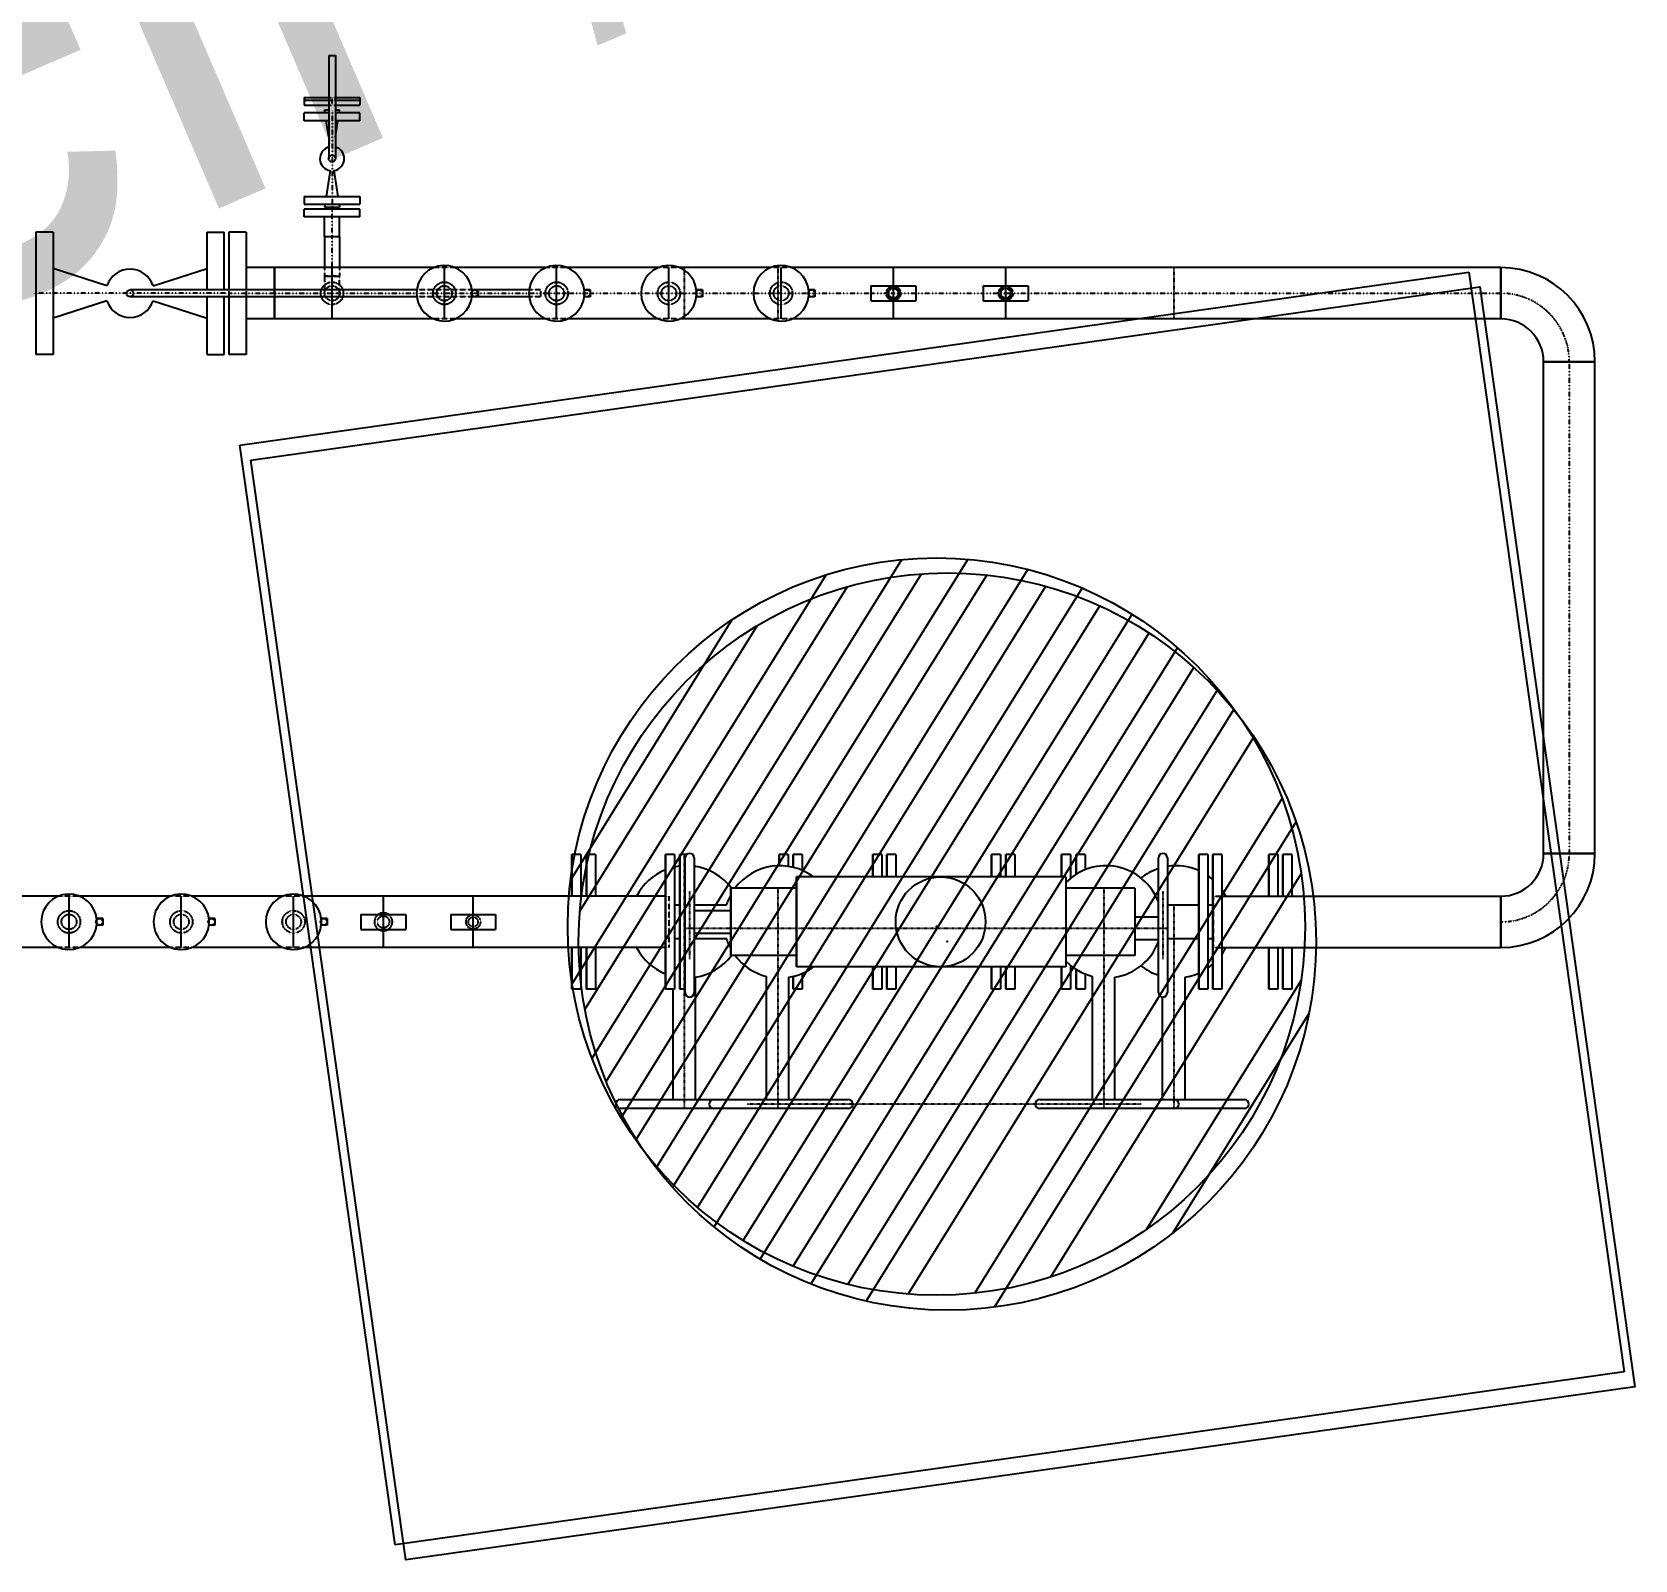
# Model space of a CAD drawing. Header units: millimetres. Extents: x -10011772 to -8149599, y 2847708 to 3434448.
# Drawn here: x -9622570 to -9615431, y 3101827 to 3108633 of the extents above; entities that cross this region are included whole.
import ezdxf
from ezdxf.enums import TextEntityAlignment as Align

# ---------------------------------------------------------------- set-up
doc = ezdxf.new("R2010")
doc.units = ezdxf.units.MM
for name, pattern in [('DASHDOT2', [0.5, 0.25, -0.125, 0, -0.125]), ('DIVIDE2', [0.625, 0.25, -0.125, 0, -0.125, 0, -0.125]), ('HIDDEN2', [0.1875, 0.125, -0.0625])]:
    doc.linetypes.add(name, pattern=pattern)
doc.layers.add('总平面底图', color=9, linetype='Continuous')
doc.styles.add('Swiss721', font='swisscl.ttf')

# ---------------------------------------------------------------- blocks, each defined once
blk = doc.blocks.new('总平面底图 爆炸危险区 LOCATION I')
at = {"layer": '总平面底图', "ltscale": 200}
h = blk.add_hatch(dxfattribs=at)
h.set_pattern_fill('ANSI31', color=256, scale=999.9999999999995, angle=13.16045267155684, style=0)
h.set_pattern_definition([(58.16045267155685, (310564142.9268093, -2624913598.221596), (-106.1910961611566, 65.94278653569319), [])])
h.paths.add_polyline_path([(164659.4499149323, 88566.96801367402, 1), (166301.4233236313, 88566.96801367402, 1)])
at = {"layer": '总平面底图', "linetype": 'Continuous'}
for p, q in [((164102.9091642639, 90540.82088780298), (164110.4091642639, 90540.82088780298)), ((164102.9091642639, 90540.82088780298), (164102.9091642639, 90310.82088780298)), ((164110.4091642639, 90540.82088780298), (164117.9091642639, 90540.82088780298)), ((164117.9091642639, 90540.82088780298), (164117.9091642639, 90310.82088780298)), ((164048.4966642642, 90447.02338780288), (164102.9091642639, 90447.02338780288)), ((164048.4966642642, 90447.02338780288), (164048.4966642642, 90429.57088780263)), ((164048.4966642642, 90440.68338780291), (164102.9091642639, 90440.68338780291)), ((164048.4966642642, 90429.57088780263), (164102.9091642639, 90429.57088780263)), ((164102.9091642639, 90412.42088780296), (164048.4966642642, 90412.42088780296)), ((164048.4966642642, 90394.96838780271), (164048.4966642642, 90412.42088780296)), ((164102.9091642639, 90418.77088780305), (164093.7086642645, 90418.77088780305)), ((164094.691046617, 90412.42088780296), (164093.7086642645, 90418.77088780305)), ((164117.9091642639, 90447.02338780288), (164172.3216642644, 90447.02338780288)), ((164117.9091642639, 90440.68338780291), (164172.3216642644, 90440.68338780291)), ((164117.9091642639, 90429.57088780263), (164172.3216642644, 90429.57088780263)), ((164127.1096642641, 90418.77088780305), (164117.9091642639, 90418.77088780305)), ((164172.3216642644, 90412.42088780296), (164117.9091642639, 90412.42088780296)), ((164126.1272819117, 90412.42088780296), (164127.1096642641, 90418.77088780305)), ((164172.3216642644, 90447.02338780288), (164172.3216642644, 90429.57088780263)), ((164172.3216642644, 90394.96838780271), (164172.3216642644, 90412.42088780296)), ((164102.9091642639, 90394.96838780271), (164048.4966642642, 90394.96838780271)), ((164102.9091642639, 90359.2999752555), (164097.3910510289, 90394.96838780271)), ((164172.3216642644, 90394.96838780271), (164117.9091642639, 90394.96838780271)), ((164117.9091642639, 90359.2999752555), (164123.4272774998, 90394.96838780271)), ((164106.2831234513, 90284.15066201717), (164097.3910510289, 90226.67338780279)), ((164114.5352050774, 90284.15066201717), (164123.4272774998, 90226.67338780279)), ((164048.4966642642, 90226.67338780279), (164110.4091642639, 90226.67338780279)), ((164048.4966642642, 90226.67338780279), (164048.4966642642, 90209.220887803)), ((164048.4966642642, 90209.220887803), (164110.4091642639, 90209.220887803)), ((164110.4091642639, 90198.42088780308), (164048.4966642642, 90198.42088780308)), ((164048.4966642642, 90180.95838780305), (164048.4966642642, 90198.42088780308)), ((164094.691046617, 90209.220887803), (164093.7086642645, 90202.87088780291)), ((164093.7086642645, 90202.87088780291), (164127.1096642641, 90202.87088780291)), ((164110.4091642639, 90226.67338780279), (164172.3216642644, 90226.67338780279)), ((164110.4091642639, 90209.220887803), (164172.3216642644, 90209.220887803)), ((164172.3216642644, 90198.42088780308), (164110.4091642639, 90198.42088780308)), ((164126.1272819117, 90209.220887803), (164127.1096642641, 90202.87088780291)), ((164172.3216642644, 90226.67338780279), (164172.3216642644, 90209.220887803)), ((164172.3216642644, 90180.95838780305), (164172.3216642644, 90198.42088780308)), ((164110.4091642639, 90180.95838780305), (164048.4966642642, 90180.95838780305)), ((164093.7086642645, 90136.44488780305), (164093.7086642645, 90180.95838780305)), ((164172.3216642644, 90180.95838780305), (164110.4091642639, 90180.95838780305)), ((164127.1096642641, 90136.44488780305), (164127.1096642641, 90180.95838780305)), ((163450.8591642641, 90147.34588780266), (163450.8591642641, 90010.82088780287)), ((163488.9491642639, 90147.34588780266), (163450.8591642641, 90147.34588780266)), ((163488.9491642639, 90147.34588780266), (163488.9491642639, 90010.82088780287)), ((163831.8691642638, 90018.32088780298), (163831.8691642638, 90147.34588780266)), ((163831.8691642638, 90147.34588780266), (163869.9591642646, 90147.34588780266)), ((163869.9591642646, 90018.32088780298), (163869.9591642646, 90147.34588780266)), ((163880.7591642644, 90147.34588780266), (163880.7591642644, 90018.32088780298)), ((163918.8591642641, 90147.34588780266), (163880.7591642644, 90147.34588780266)), ((163918.8591642641, 90147.34588780266), (163918.8591642641, 90018.32088780298)), ((164110.4091642639, 90136.44488780305), (164093.7086642645, 90136.44488780305)), ((164127.1096642641, 90136.44488780305), (164093.7086642645, 90136.44488780305)), ((164093.7086642645, 90136.44488780305), (164093.7086642645, 90067.97088780289)), ((164127.1096642641, 90136.44488780305), (164110.4091642639, 90136.44488780305)), ((164127.1096642641, 90136.44488780305), (164127.1096642641, 90067.97088780289)), ((163609.0234226687, 90027.33773331565), (163488.9491642639, 90065.93303065991)), ((163711.79490586, 90027.33773331565), (163831.8691642638, 90065.93303065991)), ((163982.3591642641, 90067.97088780289), (163918.8591642641, 90067.97088780289)), ((163982.3591642641, 90018.32088780298), (163982.3591642641, 90067.97088780289)), ((164110.4091642639, 90067.97088780289), (163982.3591642641, 90067.97088780289)), ((163982.3591642641, 90067.97088780289), (163982.3591642641, 90018.32088780298)), ((164110.4091642639, 89953.67088780273), (164110.4091642639, 90067.97088780289)), ((164336.5966642639, 90067.97088780289), (164110.4091642639, 90067.97088780289)), ((164360.4091642639, 89953.67088780273), (164360.4091642639, 90067.97088780289)), ((164586.5966642639, 90067.97088780289), (164384.2216642639, 90067.97088780289)), ((164610.4091642639, 89953.67088780273), (164610.4091642639, 90067.97088780289)), ((164836.5966642639, 90067.97088780289), (164634.2216642639, 90067.97088780289)), ((164860.4091642639, 89953.67088780273), (164860.4091642639, 90067.97088780289)), ((165086.5966642639, 90067.97088780289), (164884.2216642639, 90067.97088780289)), ((165110.4091642639, 89953.67088780273), (165110.4091642639, 90067.97088780289)), ((165360.4091642639, 90067.97088780289), (165134.2216642639, 90067.97088780289)), ((165360.4091642639, 89953.67088780273), (165360.4091642639, 90067.97088780289)), ((165610.4091642639, 90067.97088780289), (165360.4091642639, 90067.97088780289)), ((165610.4091642639, 89953.67088780273), (165610.4091642639, 90067.97088780289)), ((166713.0444169706, 90067.97088780289), (165610.4091642639, 90067.97088780289)), ((166713.0444169706, 90067.97088780289), (166713.0444169706, 89953.67088780273)), ((166713.0444169706, 89953.67088780273), (166713.0444169706, 90067.97088780289)), ((165310.4091642639, 90027.47088780289), (165360.4091642639, 90027.47088780289)), ((165310.4091642639, 90027.47088780289), (165310.4091642639, 89994.17088780284)), ((165360.4091642639, 90027.47088780289), (165410.4091642639, 90027.47088780289)), ((165410.4091642639, 90027.47088780289), (165410.4091642639, 89994.17088780284)), ((165560.4091642639, 90027.47088780289), (165610.4091642639, 90027.47088780289)), ((165560.4091642639, 90027.47088780289), (165560.4091642639, 89994.17088780284)), ((165610.4091642639, 90027.47088780289), (165660.4091642639, 90027.47088780289)), ((165660.4091642639, 90027.47088780289), (165660.4091642639, 89994.17088780284)), ((163450.8591642641, 90010.82088780287), (163450.8591642641, 89874.29588780296)), ((163488.9491642639, 90010.82088780287), (163488.9491642639, 89874.29588780296)), ((163609.0234226687, 89994.30404229008), (163488.9491642639, 89955.70874494582)), ((164298.9526133016, 90018.32088780298), (163660.4091642639, 90018.32088780298)), ((164298.9526133016, 90003.32088780263), (163660.4091642639, 90003.32088780263)), ((163711.79490586, 89994.30404229008), (163831.8691642638, 89955.70874494582)), ((163831.8691642638, 89874.29588780296), (163831.8691642638, 90003.32088780263)), ((163869.9591642646, 89874.29588780296), (163869.9591642646, 90003.32088780263)), ((163880.7591642644, 90003.32088780263), (163880.7591642644, 89874.29588780296)), ((163918.8591642641, 90003.32088780263), (163918.8591642641, 89874.29588780296)), ((163982.3591642641, 89953.67088780273), (163982.3591642641, 90003.32088780263)), ((163982.3591642641, 90003.32088780263), (163982.3591642641, 89953.67088780273)), ((164548.9526133016, 90018.32088780298), (164421.8657152271, 90018.32088780298)), ((164548.9526133016, 90003.32088780263), (164421.8657152271, 90003.32088780263)), ((164685.4091642639, 90018.32088780298), (164671.8657152271, 90018.32088780298)), ((164685.4091642639, 90003.32088780263), (164671.8657152271, 90003.32088780263)), ((164685.4091642639, 90018.32088780298), (164685.4091642639, 90010.82088780287)), ((164685.4091642639, 90010.82088780287), (164685.4091642639, 90003.32088780263)), ((164935.4091642639, 90018.32088780298), (164921.8657152271, 90018.32088780298)), ((164935.4091642639, 90003.32088780263), (164921.8657152271, 90003.32088780263)), ((164935.4091642639, 90018.32088780298), (164935.4091642639, 90010.82088780287)), ((164935.4091642639, 90010.82088780287), (164935.4091642639, 90003.32088780263)), ((165185.4091642639, 90018.32088780298), (165171.8657152271, 90018.32088780298)), ((165185.4091642639, 90003.32088780263), (165171.8657152271, 90003.32088780263)), ((165185.4091642639, 90018.32088780298), (165185.4091642639, 90010.82088780287)), ((165185.4091642639, 90010.82088780287), (165185.4091642639, 90003.32088780263)), ((165310.4091642639, 89994.17088780284), (165360.4091642639, 89994.17088780284)), ((165360.4091642639, 89994.17088780284), (165410.4091642639, 89994.17088780284)), ((165560.4091642639, 89994.17088780284), (165610.4091642639, 89994.17088780284)), ((165610.4091642639, 89994.17088780284), (165660.4091642639, 89994.17088780284)), ((163982.3591642641, 89953.67088780273), (163918.8591642641, 89953.67088780273)), ((164110.4091642639, 89953.67088780273), (163982.3591642641, 89953.67088780273)), ((164336.5966642639, 89953.67088780273), (164110.4091642639, 89953.67088780273)), ((164586.5966642639, 89953.67088780273), (164384.2216642639, 89953.67088780273)), ((164836.5966642639, 89953.67088780273), (164634.2216642639, 89953.67088780273)), ((165086.5966642639, 89953.67088780273), (164884.2216642639, 89953.67088780273)), ((165360.4091642639, 89953.67088780273), (165134.2216642639, 89953.67088780273)), ((165610.4091642639, 89953.67088780273), (165360.4091642639, 89953.67088780273)), ((166713.0444169706, 89953.67088780273), (165610.4091642639, 89953.67088780273)), ((163488.9491642639, 89874.29588780296), (163450.8591642641, 89874.29588780296)), ((163831.8691642638, 89874.29588780296), (163869.9591642646, 89874.29588780296)), ((163918.8591642641, 89874.29588780296), (163880.7591642644, 89874.29588780296)), ((166922.5944169704, 89858.42088780284), (166808.2944169706, 89858.42088780284)), ((166808.2944169706, 89858.42088780284), (166922.5944169704, 89858.42088780284)), ((166808.2944169706, 88763.22088780266), (166808.2944169706, 89858.42088780284)), ((166922.5944169704, 88763.22088780266), (166922.5944169704, 89858.42088780284)), ((164644.5237406269, 88667.97088780289), (164644.5237406269, 88760.82088780287)), ((164644.5237406269, 88760.82088780287), (164644.5237406269, 88667.97088780289)), ((164664.5237406269, 88760.82088780287), (164644.5237406269, 88760.82088780287)), ((164664.5237406269, 88760.82088780287), (164664.5237406269, 88667.97088780289)), ((164664.5237406269, 88760.82088780287), (164664.5237406269, 88667.97088780289)), ((164676.9510189956, 88667.97088780289), (164676.9510189956, 88760.82088780287)), ((164676.9510189956, 88760.82088780287), (164676.9510189956, 88667.97088780289)), ((164696.9510189956, 88760.82088780287), (164676.9510189956, 88760.82088780287)), ((164696.9510189956, 88760.82088780287), (164696.9510189956, 88667.97088780289)), ((164696.9510189956, 88760.82088780287), (164696.9510189956, 88667.97088780289)), ((164852.6158140181, 88460.8208878031), (164852.6158140181, 88760.82088780287)), ((164852.6158140181, 88760.82088780287), (164852.6158140181, 88460.8208878031)), ((164872.6158140181, 88760.82088780287), (164852.6158140181, 88760.82088780287)), ((164872.6158140181, 88760.82088780287), (164872.6158140181, 88460.8208878031)), ((164872.6158140181, 88760.82088780287), (164872.6158140181, 88460.8208878031)), ((164885.0430923868, 88460.8208878031), (164885.0430923868, 88760.82088780287)), ((164885.0430923868, 88760.82088780287), (164885.0430923868, 88460.8208878031)), ((164899.7301796386, 88760.82088780287), (164885.0430923868, 88760.82088780287)), ((164896.4629611578, 88453.42699484865), (164896.4629611578, 88753.42699484876)), ((164916.4629611578, 88753.42699484876), (164916.4629611578, 88453.42699484865)), ((165106.2403337387, 88735.81352191977), (165106.2403337387, 88760.82088780287)), ((165106.2403337387, 88760.82088780287), (165106.2403337387, 88735.81352191977)), ((165126.2403337387, 88760.82088780287), (165106.2403337387, 88760.82088780287)), ((165126.2403337387, 88760.82088780287), (165126.2403337387, 88734.42282186763)), ((165126.2403337387, 88760.82088780287), (165126.2403337387, 88734.42282186763)), ((165137.4183718385, 88732.21159985499), (165137.4183718385, 88760.82088780287)), ((165137.4183718385, 88760.82088780287), (165137.4183718385, 88732.21159985499)), ((165157.4183718385, 88760.82088780287), (165137.4183718385, 88760.82088780287)), ((165157.4183718385, 88760.82088780287), (165157.4183718385, 88725.46321405983)), ((165157.4183718385, 88760.82088780287), (165157.4183718385, 88725.46321405983)), ((165314.3324071309, 88710.8208878031), (165314.3324071309, 88760.82088780287)), ((165314.3324071309, 88760.82088780287), (165314.3324071309, 88710.8208878031)), ((165334.3324071309, 88760.82088780287), (165314.3324071309, 88760.82088780287)), ((165334.3324071309, 88760.82088780287), (165334.3324071309, 88710.8208878031)), ((165334.3324071309, 88760.82088780287), (165334.3324071309, 88710.8208878031)), ((165345.5104452306, 88710.8208878031), (165345.5104452306, 88760.82088780287)), ((165345.5104452306, 88760.82088780287), (165345.5104452306, 88710.8208878031)), ((165365.5104452306, 88760.82088780287), (165345.5104452306, 88760.82088780287)), ((165365.5104452306, 88760.82088780287), (165365.5104452306, 88710.8208878031)), ((165365.5104452306, 88760.82088780287), (165365.5104452306, 88710.8208878031)), ((165578.61982546, 88710.8208878031), (165578.61982546, 88760.82088780287)), ((165578.61982546, 88760.82088780287), (165578.61982546, 88710.8208878031)), ((165598.61982546, 88760.82088780287), (165578.61982546, 88760.82088780287)), ((165598.61982546, 88760.82088780287), (165598.61982546, 88710.8208878031)), ((165598.61982546, 88760.82088780287), (165598.61982546, 88710.8208878031)), ((165611.0471038288, 88710.8208878031), (165611.0471038288, 88760.82088780287)), ((165611.0471038288, 88760.82088780287), (165611.0471038288, 88710.8208878031)), ((165631.0471038288, 88760.82088780287), (165611.0471038288, 88760.82088780287)), ((165631.0471038288, 88760.82088780287), (165631.0471038288, 88710.8208878031)), ((165631.0471038288, 88760.82088780287), (165631.0471038288, 88710.8208878031)), ((165734.5942917094, 88710.8208878031), (165734.5942917094, 88760.82088780287)), ((165734.5942917094, 88760.82088780287), (165734.5942917094, 88710.8208878031)), ((165754.5942917094, 88760.82088780287), (165734.5942917094, 88760.82088780287)), ((165754.5942917094, 88760.82088780287), (165754.5942917094, 88707.68619322102)), ((165754.5942917094, 88760.82088780287), (165754.5942917094, 88707.68619322102)), ((165767.0215700781, 88716.61377575726), (165767.0215700781, 88760.82088780287)), ((165767.0215700781, 88760.82088780287), (165767.0215700781, 88716.61377575726)), ((165787.0215700781, 88760.82088780287), (165767.0215700781, 88760.82088780287)), ((165787.0215700781, 88760.82088780287), (165787.0215700781, 88726.81798115815)), ((165787.0215700781, 88760.82088780287), (165787.0215700781, 88726.81798115815)), ((165950.3774474319, 88453.42699484865), (165950.3774474319, 88753.42699484876)), ((165970.3774474319, 88753.42699484876), (165970.3774474319, 88453.42699484865)), ((166040.3364185719, 88460.8208878031), (166040.3364185719, 88760.82088780287)), ((166040.3364185719, 88760.82088780287), (166040.3364185719, 88460.8208878031)), ((166060.3364185719, 88760.82088780287), (166040.3364185719, 88760.82088780287)), ((166060.3364185719, 88760.82088780287), (166060.3364185719, 88460.8208878031)), ((166060.3364185719, 88760.82088780287), (166060.3364185719, 88460.8208878031)), ((166071.5144566717, 88460.8208878031), (166071.5144566717, 88760.82088780287)), ((166071.5144566717, 88760.82088780287), (166071.5144566717, 88460.8208878031)), ((166091.5144566717, 88760.82088780287), (166071.5144566717, 88760.82088780287)), ((166091.5144566717, 88760.82088780287), (166091.5144566717, 88460.8208878031)), ((166091.5144566717, 88760.82088780287), (166091.5144566717, 88460.8208878031)), ((166196.3108848222, 88667.97088780289), (166196.3108848222, 88760.82088780287)), ((166196.3108848222, 88760.82088780287), (166196.3108848222, 88667.97088780289)), ((166216.3108848222, 88760.82088780287), (166196.3108848222, 88760.82088780287)), ((166216.3108848222, 88760.82088780287), (166216.3108848222, 88667.97088780289)), ((166216.3108848222, 88760.82088780287), (166216.3108848222, 88667.97088780289)), ((166227.4889229219, 88667.97088780289), (166227.4889229219, 88760.82088780287)), ((166227.4889229219, 88760.82088780287), (166227.4889229219, 88667.97088780289)), ((166247.4889229219, 88760.82088780287), (166227.4889229219, 88760.82088780287)), ((166247.4889229219, 88760.82088780287), (166247.4889229219, 88667.97088780289)), ((166247.4889229219, 88760.82088780287), (166247.4889229219, 88667.97088780289)), ((166808.2944169706, 88763.22088780266), (166922.5944169704, 88763.22088780266)), ((166922.5944169704, 88763.22088780266), (166808.2944169706, 88763.22088780266)), ((165144.3722945061, 88510.82088780287), (165144.3722945061, 88710.8208878031)), ((165144.3722945061, 88710.8208878031), (165144.3722945061, 88510.82088780287)), ((165744.3722945061, 88710.8208878031), (165144.3722945061, 88710.8208878031)), ((165744.3722945061, 88710.8208878031), (165744.3722945061, 88510.82088780287)), ((165744.3722945061, 88710.8208878031), (165744.3722945061, 88510.82088780287)), ((163500.8350159768, 88667.97088780289), (163298.4600159768, 88667.97088780289)), ((163524.6475159768, 88553.67088780308), (163524.6475159768, 88667.97088780289)), ((163750.8350159768, 88667.97088780289), (163548.4600159768, 88667.97088780289)), ((163774.6475159768, 88553.67088780308), (163774.6475159768, 88667.97088780289)), ((164000.8350159768, 88667.97088780289), (163798.4600159768, 88667.97088780289)), ((164024.6475159768, 88553.67088780308), (164024.6475159768, 88667.97088780289)), ((164224.6475159768, 88667.97088780289), (164048.4600159768, 88667.97088780289)), ((164224.6475159768, 88553.67088780308), (164224.6475159768, 88667.97088780289)), ((164424.6475159768, 88667.97088780289), (164224.6475159768, 88667.97088780289)), ((164424.6475159768, 88553.67088780308), (164424.6475159768, 88667.97088780289)), ((164852.6158140181, 88667.97088780289), (164424.6475159768, 88667.97088780289)), ((164998.0096702082, 88535.82088780287), (164998.0096702082, 88685.82088780298)), ((164998.0096702082, 88685.82088780298), (164998.0096702082, 88535.82088780287)), ((165144.3722945061, 88685.82088780298), (164998.0096702082, 88685.82088780298)), ((165898.0096702082, 88685.82088780298), (165744.3722945061, 88685.82088780298)), ((165898.0096702082, 88685.82088780298), (165898.0096702082, 88535.82088780287)), ((165898.0096702082, 88685.82088780298), (165898.0096702082, 88535.82088780287)), ((166091.5144566717, 88667.97088780289), (166713.0444169706, 88667.97088780289)), ((166713.0444169706, 88667.97088780289), (166713.0444169706, 88553.67088780308)), ((166713.0444169706, 88553.67088780308), (166713.0444169706, 88667.97088780289)), ((164174.6475159768, 88627.47088780277), (164224.6475159768, 88627.47088780277)), ((164174.6475159768, 88627.47088780277), (164174.6475159768, 88594.17088780273)), ((164224.6475159768, 88627.47088780277), (164274.6475159768, 88627.47088780277)), ((164274.6475159768, 88627.47088780277), (164274.6475159768, 88594.17088780273)), ((164374.6475159768, 88627.47088780277), (164424.6475159768, 88627.47088780277)), ((164374.6475159768, 88627.47088780277), (164374.6475159768, 88594.17088780273)), ((164424.6475159768, 88627.47088780277), (164474.6475159768, 88627.47088780277)), ((164474.6475159768, 88627.47088780277), (164474.6475159768, 88594.17088780273)), ((164885.0430923868, 88648.3208878031), (164872.6158140181, 88648.3208878031)), ((164988.3549215887, 88648.3208878031), (164916.4629611578, 88648.3208878031)), ((164916.4629611578, 88635.82088780287), (164998.0096702082, 88635.82088780287)), ((166040.3364185719, 88648.3208878031), (165970.3774474319, 88648.3208878031)), ((166071.5144566717, 88648.3208878031), (166060.3364185719, 88648.3208878031)), ((163599.6475159768, 88618.32088780287), (163586.10406694, 88618.32088780287)), ((163599.6475159768, 88603.32088780298), (163586.10406694, 88603.32088780298)), ((163599.6475159768, 88618.32088780287), (163599.6475159768, 88610.82088780275)), ((163599.6475159768, 88610.82088780275), (163599.6475159768, 88603.32088780298)), ((163849.6475159768, 88618.32088780287), (163836.10406694, 88618.32088780287)), ((163849.6475159768, 88603.32088780298), (163836.10406694, 88603.32088780298)), ((163849.6475159768, 88618.32088780287), (163849.6475159768, 88610.82088780275)), ((163849.6475159768, 88610.82088780275), (163849.6475159768, 88603.32088780298)), ((164099.6475159768, 88618.32088780287), (164086.10406694, 88618.32088780287)), ((164099.6475159768, 88603.32088780298), (164086.10406694, 88603.32088780298)), ((164099.6475159768, 88618.32088780287), (164099.6475159768, 88610.82088780275)), ((164099.6475159768, 88610.82088780275), (164099.6475159768, 88603.32088780298)), ((164174.6475159768, 88594.17088780273), (164224.6475159768, 88594.17088780273)), ((164224.6475159768, 88594.17088780273), (164274.6475159768, 88594.17088780273)), ((164374.6475159768, 88594.17088780273), (164424.6475159768, 88594.17088780273)), ((164424.6475159768, 88594.17088780273), (164474.6475159768, 88594.17088780273)), ((165950.3774474319, 88621.03310189431), (165898.0096702082, 88621.03310189431)), ((164885.0430923868, 88573.32088780287), (164872.6158140181, 88573.32088780287)), ((164916.4629611578, 88585.8208878031), (164998.0096702082, 88585.8208878031)), ((164988.3549215887, 88573.32088780287), (164916.4629611578, 88573.32088780287)), ((165950.3774474319, 88571.03310189454), (165898.0096702082, 88571.03310189454)), ((166040.3364185719, 88573.32088780287), (165970.3774474319, 88573.32088780287)), ((166071.5144566717, 88573.32088780287), (166060.3364185719, 88573.32088780287)), ((163500.8350159768, 88553.67088780308), (163298.4600159768, 88553.67088780308)), ((163750.8350159768, 88553.67088780308), (163548.4600159768, 88553.67088780308)), ((164000.8350159768, 88553.67088780308), (163798.4600159768, 88553.67088780308)), ((164224.6475159768, 88553.67088780308), (164048.4600159768, 88553.67088780308)), ((164424.6475159768, 88553.67088780308), (164224.6475159768, 88553.67088780308)), ((164852.6158140181, 88553.67088780308), (164424.6475159768, 88553.67088780308)), ((164644.5237406269, 88460.8208878031), (164644.5237406269, 88553.67088780308)), ((164644.5237406269, 88553.67088780308), (164644.5237406269, 88460.8208878031)), ((164664.5237406269, 88553.67088780308), (164664.5237406269, 88460.8208878031)), ((164664.5237406269, 88553.67088780308), (164664.5237406269, 88460.8208878031)), ((164676.9510189956, 88460.8208878031), (164676.9510189956, 88553.67088780308)), ((164676.9510189956, 88553.67088780308), (164676.9510189956, 88460.8208878031)), ((164696.9510189956, 88553.67088780308), (164696.9510189956, 88460.8208878031)), ((164696.9510189956, 88553.67088780308), (164696.9510189956, 88460.8208878031)), ((165144.3722945061, 88535.82088780287), (164998.0096702082, 88535.82088780287)), ((165898.0096702082, 88535.82088780287), (165744.3722945061, 88535.82088780287)), ((166091.5144566717, 88553.67088780308), (166713.0444169706, 88553.67088780308)), ((166196.3108848222, 88460.8208878031), (166196.3108848222, 88553.67088780308)), ((166196.3108848222, 88553.67088780308), (166196.3108848222, 88460.8208878031)), ((166216.3108848222, 88553.67088780308), (166216.3108848222, 88460.8208878031)), ((166216.3108848222, 88553.67088780308), (166216.3108848222, 88460.8208878031)), ((166227.4889229219, 88460.8208878031), (166227.4889229219, 88553.67088780308)), ((166227.4889229219, 88553.67088780308), (166227.4889229219, 88460.8208878031)), ((166247.4889229219, 88553.67088780308), (166247.4889229219, 88460.8208878031)), ((166247.4889229219, 88553.67088780308), (166247.4889229219, 88460.8208878031)), ((164919.679293029, 88214.96955888742), (164919.679293029, 88487.45959759306)), ((165077.7713664202, 88214.96955888742), (165077.7713664202, 88489.43138089322)), ((165127.7713664202, 88214.96955888742), (165127.7713664202, 88487.45959759306)), ((165137.4183718385, 88460.8208878031), (165137.4183718385, 88489.43017575087)), ((165137.4183718385, 88489.43017575087), (165137.4183718385, 88460.8208878031)), ((165744.3722945061, 88510.82088780287), (165144.3722945061, 88510.82088780287)), ((165157.4183718385, 88496.17856154602), (165157.4183718385, 88460.8208878031)), ((165157.4183718385, 88496.17856154602), (165157.4183718385, 88460.8208878031)), ((165314.3324071309, 88460.8208878031), (165314.3324071309, 88510.82088780287)), ((165314.3324071309, 88510.82088780287), (165314.3324071309, 88460.8208878031)), ((165334.3324071309, 88510.82088780287), (165334.3324071309, 88460.8208878031)), ((165334.3324071309, 88510.82088780287), (165334.3324071309, 88460.8208878031)), ((165345.5104452306, 88460.8208878031), (165345.5104452306, 88510.82088780287)), ((165345.5104452306, 88510.82088780287), (165345.5104452306, 88460.8208878031)), ((165365.5104452306, 88510.82088780287), (165365.5104452306, 88460.8208878031)), ((165365.5104452306, 88510.82088780287), (165365.5104452306, 88460.8208878031)), ((165578.61982546, 88460.8208878031), (165578.61982546, 88510.82088780287)), ((165578.61982546, 88510.82088780287), (165578.61982546, 88460.8208878031)), ((165598.61982546, 88510.82088780287), (165598.61982546, 88460.8208878031)), ((165598.61982546, 88510.82088780287), (165598.61982546, 88460.8208878031)), ((165611.0471038288, 88460.8208878031), (165611.0471038288, 88510.82088780287)), ((165611.0471038288, 88510.82088780287), (165611.0471038288, 88460.8208878031)), ((165631.0471038288, 88510.82088780287), (165631.0471038288, 88460.8208878031)), ((165631.0471038288, 88510.82088780287), (165631.0471038288, 88460.8208878031)), ((165734.5942917094, 88460.8208878031), (165734.5942917094, 88510.82088780287)), ((165734.5942917094, 88510.82088780287), (165734.5942917094, 88460.8208878031)), ((165754.5942917094, 88513.95558238483), (165754.5942917094, 88460.8208878031)), ((165754.5942917094, 88513.95558238483), (165754.5942917094, 88460.8208878031)), ((165767.0215700781, 88460.8208878031), (165767.0215700781, 88505.02799984871)), ((165767.0215700781, 88505.02799984871), (165767.0215700781, 88460.8208878031)), ((165787.0215700781, 88494.82379444782), (165787.0215700781, 88460.8208878031)), ((165787.0215700781, 88494.82379444782), (165787.0215700781, 88460.8208878031)), ((165803.7753778622, 88214.96955888742), (165803.7753778622, 88489.43138089322)), ((165853.7753778622, 88214.96955888742), (165853.7753778622, 88487.45959759306)), ((166009.7498441115, 88214.96955888742), (166009.7498441115, 88487.45959759306)), ((164664.5237406269, 88460.8208878031), (164644.5237406269, 88460.8208878031)), ((164696.9510189956, 88460.8208878031), (164676.9510189956, 88460.8208878031)), ((164872.6158140181, 88460.8208878031), (164852.6158140181, 88460.8208878031)), ((164869.679293029, 88214.96955888742), (164869.679293029, 88460.8208878031)), ((164896.4629611578, 88460.8208878031), (164885.0430923868, 88460.8208878031)), ((165157.4183718385, 88460.8208878031), (165137.4183718385, 88460.8208878031)), ((165334.3324071309, 88460.8208878031), (165314.3324071309, 88460.8208878031)), ((165365.5104452306, 88460.8208878031), (165345.5104452306, 88460.8208878031)), ((165598.61982546, 88460.8208878031), (165578.61982546, 88460.8208878031)), ((165631.0471038288, 88460.8208878031), (165611.0471038288, 88460.8208878031)), ((165754.5942917094, 88460.8208878031), (165734.5942917094, 88460.8208878031)), ((165787.0215700781, 88460.8208878031), (165767.0215700781, 88460.8208878031)), ((166060.3364185719, 88460.8208878031), (166040.3364185719, 88460.8208878031)), ((166091.5144566717, 88460.8208878031), (166071.5144566717, 88460.8208878031)), ((166216.3108848222, 88460.8208878031), (166196.3108848222, 88460.8208878031)), ((166247.4889229219, 88460.8208878031), (166227.4889229219, 88460.8208878031)), ((165959.7498441115, 88214.96955888742), (165959.7498441115, 88443.44670857664)), ((164752.0731859831, 88214.96955888742), (164960.1652593743, 88214.96955888742)), ((164960.1652593743, 88214.96955888742), (165260.1652593743, 88214.96955888742)), ((165686.1692708163, 88214.96955888742), (165986.1692708163, 88214.96955888742)), ((165986.1692708163, 88214.96955888742), (166142.1437370656, 88214.96955888742)), ((164960.1652593743, 88194.96955888742), (164752.0731859831, 88194.96955888742)), ((165260.1652593743, 88194.96955888742), (164960.1652593743, 88194.96955888742)), ((165986.1692708163, 88194.96955888742), (165686.1692708163, 88194.96955888742)), ((166142.1437370656, 88194.96955888742), (165986.1692708163, 88194.96955888742))]:
    blk.add_line(p, q, dxfattribs=at)
at = {"layer": '总平面底图', "linetype": 'HIDDEN2'}
for p, q in [((164102.9091642639, 90447.02338780288), (164110.4091642639, 90447.02338780288)), ((164102.9091642639, 90440.68338780291), (164110.4091642639, 90440.68338780291)), ((164102.9091642639, 90429.57088780263), (164110.4091642639, 90429.57088780263)), ((164110.4091642639, 90447.02338780288), (164117.9091642639, 90447.02338780288)), ((164110.4091642639, 90440.68338780291), (164117.9091642639, 90440.68338780291)), ((164110.4091642639, 90429.57088780263), (164117.9091642639, 90429.57088780263)), ((164093.7086642645, 90067.97088780289), (164093.7086642645, 90048.92088780308)), ((164127.1096642641, 90067.97088780289), (164127.1096642641, 90048.92088780308)), ((164360.4091642639, 90067.97088780289), (164336.5966642639, 90067.97088780289)), ((164384.2216642639, 90067.97088780289), (164360.4091642639, 90067.97088780289)), ((164610.4091642639, 90067.97088780289), (164586.5966642639, 90067.97088780289)), ((164634.2216642639, 90067.97088780289), (164610.4091642639, 90067.97088780289)), ((164860.4091642639, 90067.97088780289), (164836.5966642639, 90067.97088780289)), ((164884.2216642639, 90067.97088780289), (164860.4091642639, 90067.97088780289)), ((165110.4091642639, 90067.97088780289), (165086.5966642639, 90067.97088780289)), ((165134.2216642639, 90067.97088780289), (165110.4091642639, 90067.97088780289)), ((164127.1096642641, 90048.92088780308), (164093.7086642645, 90048.92088780308)), ((164093.7086642645, 90048.92088780308), (164110.4091642639, 90048.92088780308)), ((164093.7086642645, 90048.92088780308), (164093.7086642645, 90010.82088780287)), ((164110.4091642639, 90048.92088780308), (164127.1096642641, 90048.92088780308)), ((164127.1096642641, 90010.82088780287), (164127.1096642641, 90048.92088780308)), ((163880.7591642644, 90018.32088780298), (163880.7591642644, 90010.82088780287)), ((163880.7591642644, 90010.82088780287), (163880.7591642644, 90003.32088780263)), ((163918.8591642641, 90018.32088780298), (163918.8591642641, 90010.82088780287)), ((163918.8591642641, 90010.82088780287), (163918.8591642641, 90003.32088780263)), ((163982.3591642641, 90003.32088780263), (163982.3591642641, 90018.32088780298)), ((163982.3591642641, 90018.32088780298), (163982.3591642641, 90010.82088780287)), ((163982.3591642641, 90010.82088780287), (163982.3591642641, 90003.32088780263)), ((164421.8657152271, 90018.32088780298), (164298.9526133016, 90018.32088780298)), ((164421.8657152271, 90003.32088780263), (164298.9526133016, 90003.32088780263)), ((164435.4091642639, 90018.32088780298), (164435.4091642639, 90010.82088780287)), ((164435.4091642639, 90010.82088780287), (164435.4091642639, 90003.32088780263)), ((164574.8091642642, 90018.32088780298), (164548.9526133016, 90018.32088780298)), ((164574.8091642642, 90003.32088780263), (164548.9526133016, 90003.32088780263)), ((164574.8091642642, 90018.32088780298), (164574.8091642642, 90010.82088780287)), ((164574.8091642642, 90010.82088780287), (164574.8091642642, 90003.32088780263)), ((164360.4091642639, 89953.67088780273), (164336.5966642639, 89953.67088780273)), ((164384.2216642639, 89953.67088780273), (164360.4091642639, 89953.67088780273)), ((164610.4091642639, 89953.67088780273), (164586.5966642639, 89953.67088780273)), ((164634.2216642639, 89953.67088780273), (164610.4091642639, 89953.67088780273)), ((164860.4091642639, 89953.67088780273), (164836.5966642639, 89953.67088780273)), ((164884.2216642639, 89953.67088780273), (164860.4091642639, 89953.67088780273)), ((165110.4091642639, 89953.67088780273), (165086.5966642639, 89953.67088780273)), ((165134.2216642639, 89953.67088780273), (165110.4091642639, 89953.67088780273)), ((163524.6475159768, 88667.97088780289), (163500.8350159768, 88667.97088780289)), ((163548.4600159768, 88667.97088780289), (163524.6475159768, 88667.97088780289)), ((163774.6475159768, 88667.97088780289), (163750.8350159768, 88667.97088780289)), ((163798.4600159768, 88667.97088780289), (163774.6475159768, 88667.97088780289)), ((164024.6475159768, 88667.97088780289), (164000.8350159768, 88667.97088780289)), ((164048.4600159768, 88667.97088780289), (164024.6475159768, 88667.97088780289)), ((164861.0216924325, 88667.97088780289), (164852.6158140181, 88667.97088780289)), ((164861.0216924325, 88553.67088780308), (164861.0216924325, 88667.97088780289)), ((166072.6158140181, 88667.97088780289), (166072.6158140181, 88553.67088780308)), ((166072.6158140181, 88667.97088780289), (166091.5144566717, 88667.97088780289)), ((163524.6475159768, 88553.67088780308), (163500.8350159768, 88553.67088780308)), ((163548.4600159768, 88553.67088780308), (163524.6475159768, 88553.67088780308)), ((163774.6475159768, 88553.67088780308), (163750.8350159768, 88553.67088780308)), ((163798.4600159768, 88553.67088780308), (163774.6475159768, 88553.67088780308)), ((164024.6475159768, 88553.67088780308), (164000.8350159768, 88553.67088780308)), ((164048.4600159768, 88553.67088780308), (164024.6475159768, 88553.67088780308)), ((164861.0216924325, 88553.67088780308), (164852.6158140181, 88553.67088780308)), ((166072.6158140181, 88553.67088780308), (166091.5144566717, 88553.67088780308))]:
    blk.add_line(p, q, dxfattribs=at)
at = {"layer": '总平面底图', "linetype": 'DIVIDE2'}
for p, q in [((164110.4091642639, 90447.02338780288), (164110.4091642639, 90447.03338780312)), ((164110.4091642639, 90429.57088780263), (164110.4091642639, 90447.02338780288)), ((164110.4091642639, 90418.77088780305), (164110.4091642639, 90202.87088780291)), ((164110.4091642639, 90136.44488780305), (164110.4091642639, 90198.42088780308)), ((164110.4091642639, 90067.97088780289), (164110.4091642639, 90136.44488780305)), ((164110.4091642639, 90048.92088780308), (164110.4091642639, 90067.97088780289)), ((164110.4091642639, 90048.92088780308), (164110.4091642639, 90048.91088780283)), ((164110.4091642639, 90010.82088780287), (164110.4091642639, 90048.92088780308)), ((164110.4091642639, 90048.91088780283), (164110.4091642639, 90048.90088780306)), ((163876.3091642642, 90010.82088780287), (163444.5091642644, 90010.82088780287)), ((163880.7591642644, 90010.82088780287), (163982.3591642641, 90010.82088780287)), ((163982.3591642641, 90010.82088780287), (164110.4091642639, 90010.82088780287)), ((164110.3991642641, 90010.82088780287), (164110.3891642643, 90010.82088780287)), ((164110.4091642639, 90010.82088780287), (164110.3991642641, 90010.82088780287)), ((164110.4091642639, 90010.82088780287), (164360.4091642639, 90010.82088780287)), ((164360.3991642641, 90010.82088780287), (164360.3891642643, 90010.82088780287)), ((164360.4091642639, 90010.82088780287), (164360.3991642641, 90010.82088780287)), ((164360.4091642639, 90010.82088780287), (164610.4091642639, 90010.82088780287)), ((164610.3991642641, 90010.82088780287), (164610.3891642643, 90010.82088780287)), ((164610.4091642639, 90010.82088780287), (164610.3991642641, 90010.82088780287)), ((164610.4091642639, 90010.82088780287), (164685.4091642639, 90010.82088780287)), ((164685.4091642639, 90010.82088780287), (164798.4966642642, 90010.82088780287)), ((164798.4966642642, 90010.82088780287), (164860.4091642639, 90010.82088780287)), ((164860.3991642641, 90010.82088780287), (164860.3891642643, 90010.82088780287)), ((164860.4091642639, 90010.82088780287), (164860.3991642641, 90010.82088780287)), ((164860.4091642639, 90010.82088780287), (164935.4091642639, 90010.82088780287)), ((164935.4091642639, 90010.82088780287), (165048.4966642642, 90010.82088780287)), ((165048.4966642642, 90010.82088780287), (165110.4091642639, 90010.82088780287)), ((165110.3991642641, 90010.82088780287), (165110.3891642643, 90010.82088780287)), ((165110.4091642639, 90010.82088780287), (165110.3991642641, 90010.82088780287)), ((165110.4091642639, 90010.82088780287), (165185.4091642639, 90010.82088780287)), ((165185.4091642639, 90010.82088780287), (165310.4091642639, 90010.82088780287)), ((165310.4091642639, 90010.82088780287), (165360.4091642639, 90010.82088780287)), ((165360.3991642641, 90010.82088780287), (165360.3891642643, 90010.82088780287)), ((165360.4091642639, 90010.82088780287), (165360.3991642641, 90010.82088780287)), ((165360.4091642639, 90010.82088780287), (165410.4091642639, 90010.82088780287)), ((165410.4091642639, 90010.82088780287), (165560.4091642639, 90010.82088780287)), ((165560.4091642639, 90010.82088780287), (165610.4091642639, 90010.82088780287)), ((165610.3991642641, 90010.82088780287), (165610.3891642643, 90010.82088780287)), ((165610.4091642639, 90010.82088780287), (165610.3991642641, 90010.82088780287)), ((165610.4091642639, 90010.82088780287), (165660.4091642639, 90010.82088780287)), ((165660.4091642639, 90010.82088780287), (166713.0444169706, 90010.82088780287)), ((166713.0544169713, 90010.82088780287), (166713.0444169706, 90010.82088780287)), ((166713.0644169711, 90010.82088780287), (166713.0544169713, 90010.82088780287)), ((166865.4444169709, 89858.43088780309), (166865.4444169709, 89858.44088780286)), ((166865.4444169709, 89858.42088780284), (166865.4444169709, 89858.43088780309)), ((166865.4444169709, 89858.42088780284), (166865.4444169709, 88763.22088780266)), ((166865.4444169709, 88763.21088780288), (166865.4444169709, 88763.22088780266)), ((166865.4444169709, 88763.20088780276), (166865.4444169709, 88763.21088780288))]:
    blk.add_line(p, q, dxfattribs=at)
at = {"layer": '总平面底图'}
for p, q in [((163905.2504112106, 89672.41077363864), (166641.9918351015, 90058.22385969607)), ((166641.9918351015, 90058.22385969607), (166987.3078426812, 87608.74597408413)), ((164250.5664187912, 87222.93288802693), (163905.2504112106, 89672.41077363864)), ((166987.3078426812, 87608.74597408413), (164250.5664187912, 87222.93288802693))]:
    blk.add_line(p, q, dxfattribs=at)
at = {"layer": '总平面底图', "linetype": 'DASHDOT2'}
for p, q in [((164894.679293029, 90067.97088780289), (164894.679293029, 89953.67088780273)), ((165102.7713664202, 90072.26046544116), (165102.7713664202, 89949.38131016493)), ((165984.7498441115, 90067.97088780289), (165984.7498441115, 89953.67088780273)), ((164894.679293029, 88760.82088780287), (164894.679293029, 88460.8208878031)), ((164906.4629611578, 88679.19891438179), (164906.4629611578, 88527.65507531562)), ((165102.7713664202, 88685.82088780298), (165102.7713664202, 88535.82088780287)), ((165828.7753778622, 88685.82088780298), (165828.7753778622, 88535.82088780287)), ((165960.3774474319, 88679.19891438179), (165960.3774474319, 88527.65507531562)), ((165984.7498441115, 88648.3208878031), (165984.7498441115, 88573.32088780287)), ((164916.4629611578, 88596.0331018942), (164896.4629611578, 88596.0331018942)), ((165366.6098820977, 88596.0331018942), (164916.4629611578, 88596.0331018942)), ((165564.4110083627, 88596.0331018942), (165366.6098820977, 88596.0331018942)), ((165950.3774474319, 88596.0331018942), (165564.4110083627, 88596.0331018942)), ((165970.3774474319, 88596.0331018942), (165950.3774474319, 88596.0331018942)), ((165984.7498441115, 88573.32088780287), (165984.7498441115, 88214.96955888742)), ((165102.7713664202, 88535.82088780287), (165102.7713664202, 88214.96955888742)), ((165828.7753778622, 88535.82088780287), (165828.7753778622, 88214.96955888742)), ((164894.679293029, 88460.8208878031), (164894.679293029, 88214.96955888742)), ((164894.679293029, 88214.96955888742), (164894.679293029, 88194.96955888742)), ((165185.9371789079, 88204.96955888765), (165034.3933398416, 88204.96955888765)), ((165185.9371789079, 88204.96955888765), (165034.3933398416, 88204.96955888765)), ((165102.7713664202, 88214.96955888742), (165102.7713664202, 88194.96955888742)), ((165760.3973512836, 88204.96955888765), (165185.9371789079, 88204.96955888765)), ((165760.3973512836, 88204.96955888765), (165185.9371789079, 88204.96955888765)), ((165911.9411903489, 88204.96955888765), (165760.3973512836, 88204.96955888765)), ((165911.9411903489, 88204.96955888765), (165760.3973512836, 88204.96955888765)), ((165828.7753778622, 88214.96955888742), (165828.7753778622, 88194.96955888742)), ((165984.7498441115, 88214.96955888742), (165984.7498441115, 88194.96955888742))]:
    blk.add_line(p, q, dxfattribs=at)
at = {"layer": '总平面底图', "ltscale": 200}
for p, q in [((164689.2539429786, 88307.07815935195), (165378.8805160644, 89417.61966921866)), ((164754.1083324077, 88174.56872560561), (165526.4083187701, 89418.24352957786)), ((164645.0622620704, 88472.86182667792), (165210.6900041224, 89383.721574803)), ((164833.3749370696, 88065.2680313784), (165659.523906243, 89395.65865089477)), ((164924.3271510722, 87974.78528096259), (165780.9538846137, 89354.25582840026)), ((164641.756533158, 88704.48626663268), (165001.6135408999, 89283.98270775855)), ((165025.729722512, 87901.13128425658), (165891.9335053088, 89296.02425171912)), ((165137.2315762164, 87843.7406864363), (165992.8138442161, 89221.5292766291)), ((165259.2230806472, 87803.2421186167), (166083.2045321586, 89130.14227153838)), ((165392.99553777, 87781.71503092826), (166161.8142669322, 89019.78378583968)), ((165541.3857431533, 87783.72766282142), (166225.806254399, 88885.88558103621)), ((165710.9533517482, 87819.84336831153), (166268.6208377006, 88717.8843026358)), ((165923.6652455451, 87925.43655755103), (166268.2911367537, 88480.40554000915))]:
    blk.add_line(p, q, dxfattribs=at)
at = {"layer": '总平面底图'}
blk.add_lwpolyline([(163929.5849237442, 89639.10604272783), (166666.3263483047, 90024.9191287905), (167011.6423568726, 87575.44124317169), (164274.900932312, 87189.62815712392)], close=True, dxfattribs=at)
at = {"layer": '总平面底图', "linetype": 'Continuous'}
for centre, radius in [((164110.4091642639, 90310.82088780298), 7.500000000000284), ((163660.4091642639, 90010.82088780287), 7.500000000000284), ((164427.9091642639, 90010.82088780287), 7.500000000000284), ((164677.9091642639, 90010.82088780287), 7.500000000000284), ((164927.9091642639, 90010.82088780287), 7.500000000000284), ((165177.9091642639, 90010.82088780287), 7.500000000000284), ((165465.5104452306, 88610.82088780275), 100.0000000000014), ((165465.5104452306, 88610.82088780275), 100.0000000000014), ((163592.1475159768, 88610.82088780275), 7.500000000000284), ((163842.1475159768, 88610.82088780275), 7.500000000000284), ((164092.1475159768, 88610.82088780275), 7.500000000000284)]:
    blk.add_circle(centre, radius, dxfattribs=at)
at = {"layer": '总平面底图', "linetype": 'HIDDEN2'}
for centre, radius in [((164110.4091642639, 90010.82088780287), 25.05074999999835), ((164110.4091642639, 90010.82088780287), 16.7004999999989), ((164360.4091642639, 90010.82088780287), 25.05074999999835), ((164360.4091642639, 90010.82088780287), 16.7004999999989), ((164610.4091642639, 90010.82088780287), 25.05074999999835), ((164610.4091642639, 90010.82088780287), 16.7004999999989), ((164860.4091642639, 90010.82088780287), 25.05074999999835), ((164860.4091642639, 90010.82088780287), 16.7004999999989), ((165110.4091642639, 90010.82088780287), 25.05074999999835), ((165110.4091642639, 90010.82088780287), 16.7004999999989), ((165360.4091642639, 90010.82088780287), 16.00200000000029), ((165360.4091642639, 90010.82088780287), 13.33499999999788), ((165360.4091642639, 90010.82088780287), 10.66800000000256), ((165360.4091642639, 90010.82088780287), 10.66800000000256), ((165610.4091642639, 90010.82088780287), 16.00200000000029), ((165610.4091642639, 90010.82088780287), 13.33499999999788), ((165610.4091642639, 90010.82088780287), 10.66800000000256), ((165610.4091642639, 90010.82088780287), 10.66800000000256), ((163524.6475159768, 88610.82088780275), 25.05074999999835), ((163524.6475159768, 88610.82088780275), 16.7004999999989), ((163774.6475159768, 88610.82088780275), 25.05074999999835), ((163774.6475159768, 88610.82088780275), 16.7004999999989), ((164024.6475159768, 88610.82088780275), 25.05074999999835), ((164024.6475159768, 88610.82088780275), 16.7004999999989), ((164224.6475159768, 88610.82088780275), 13.33499999999788), ((164424.6475159768, 88610.82088780275), 16.00200000000029), ((164424.6475159768, 88610.82088780275), 10.66800000000256)]:
    blk.add_circle(centre, radius, dxfattribs=at)
at = {"layer": '总平面底图', "ltscale": 200}
for centre in [(165456.1021053819, 88600.27274457808), (165480.4366188049, 88566.96801367402)]:
    blk.add_circle(centre, 820.9867046037735, dxfattribs=at)
at = {"layer": '总平面底图', "linetype": 'Continuous'}
for centre, radius, start, end in [((164110.4091642639, 90310.82088780298), 26.98750000000229, 106.1352940645507, 261.2057240629529), ((164110.4091642639, 90310.82088780298), 26.98749999999706, 278.7942759370471, 0), ((164110.4091642639, 90310.82088780298), 26.98749999999863, 0, 73.86470593544932), ((163660.4091642639, 90010.82088780287), 53.97500000000244, 17.81888891022794, 162.1811110897721), ((164360.4091642639, 90010.82088780287), 61.91250000000097, 4.435260009168502, 355.5647399908315), ((164610.4091642639, 90010.82088780287), 61.91250000000097, 4.435260009168502, 355.5647399908315), ((164860.4091642639, 90010.82088780287), 61.91250000000097, 4.435260009168502, 355.5647399908315), ((165110.4091642639, 90010.82088780287), 61.91250000000097, 4.435260009168502, 355.5647399908315), ((166713.0444169706, 89858.42088780284), 209.5500000000001, 0, 90), ((163660.4091642639, 90010.82088780287), 53.97500000000244, 197.818888910228, 342.1811110897721), ((166713.0444169706, 89858.42088780284), 95.25000000000006, 0, 90), ((164899.5052483743, 88610.82088780275), 124.9999999999987, 96.64384286305813, 102.4223020279948), ((164906.4629611578, 88753.42699484876), 9.99999999999801, 0, 180), ((164899.5052483743, 88610.82088780275), 125.0000000000014, 36.86989765201388, 82.20311532597185), ((165107.5973217655, 88610.82088780275), 124.9999999999972, 53.1301023725613, 143.1301023479861), ((165833.6013332075, 88610.82088780275), 125.0000000000009, 20.89928696767257, 135.5475842495202), ((165960.3774474319, 88753.42699484876), 9.99999999999801, 0, 180), ((165989.5757994568, 88610.82088780275), 124.999999999997, 66.04086624601857, 98.83484541381031), ((166713.0444169706, 88763.22088780266), 209.5500000000001, 270, 0), ((166713.0444169706, 88763.22088780266), 95.25000000000006, 270, 0), ((164899.5052483743, 88610.82088780275), 124.9999999999993, 112.0314500558002, 152.7934243130463), ((165989.5757994568, 88610.82088780275), 124.9999999999986, 108.2755222430139, 128.6013393374063), ((165989.5757994568, 88610.82088780275), 125.0000000000024, 49.04172414345947, 55.52233365469327), ((163524.6475159768, 88610.82088780275), 61.91250000000097, 4.435260009168502, 355.5647399908315), ((163774.6475159768, 88610.82088780275), 61.91250000000097, 4.435260009168502, 355.5647399908315), ((164024.6475159768, 88610.82088780275), 61.91250000000097, 4.435260009168502, 355.5647399908315), ((165107.5973217655, 88610.82088780275), 124.9999999999973, 151.2469574126063, 163.0777283495021), ((165989.5757994568, 88610.82088780275), 125.0000000000009, 27.20657568695368, 35.36225270060444), ((164224.6475159768, 88610.82088780275), 20.0025000000014, 56.34565250019094, 123.6543474998091), ((164224.6475159768, 88610.82088780275), 20.0025000000014, 236.3456525001909, 303.6543474998091), ((165107.5973217655, 88610.82088780275), 125.0000000000002, 196.922271650498, 208.7530425873937), ((165833.6013332075, 88610.82088780275), 124.9999999999996, 279.2877228489522, 339.1007130323275), ((164899.5052483743, 88610.82088780275), 124.9999999999979, 207.2065756869537, 247.9685499441998), ((164899.5052483743, 88610.82088780275), 124.9999999999972, 279.2877228489522, 323.1301023479861), ((165107.5973217655, 88610.82088780275), 125.0000000000006, 216.8698976520139, 256.1956230962327), ((165833.6013332075, 88610.82088780275), 125.0000000000006, 224.4524157504798, 256.1956230962327), ((165989.5757994568, 88610.82088780275), 124.9999999999993, 324.6377472993956, 332.7934243130463), ((165107.5973217655, 88610.82088780275), 124.9999999999986, 279.2877228489522, 306.8698976274387), ((165989.5757994568, 88610.82088780275), 124.9999999999966, 231.3986606625937, 251.7244777569861), ((165989.5757994568, 88610.82088780275), 125.000000000002, 279.2877228489522, 293.9591337539814), ((165989.5757994568, 88610.82088780275), 124.9999999999974, 304.4776663453067, 310.9582758565405), ((164906.4629611578, 88453.42699484865), 9.99999999999801, 180, 0), ((165960.3774474319, 88453.42699484865), 9.99999999999801, 180, 0), ((164752.0731859831, 88204.96955888765), 9.99999999999801, 90, 270), ((164960.1652593743, 88204.96955888765), 9.99999999999801, 90, 270), ((165260.1652593743, 88204.96955888765), 9.99999999999801, 270, 90), ((165686.1692708163, 88204.96955888765), 9.99999999999801, 90, 270), ((165986.1692708163, 88204.96955888765), 9.99999999999801, 270, 90), ((166142.1437370656, 88204.96955888765), 9.99999999999801, 270, 90)]:
    blk.add_arc(centre, radius, start, end, dxfattribs=at)
at = {"layer": '总平面底图', "linetype": 'HIDDEN2'}
for centre, radius, start, end in [((164360.4091642639, 90010.82088780287), 61.91249999999826, 0, 4.435260009168502), ((164360.4091642639, 90010.82088780287), 61.91250000000097, 355.5647399908315, 0), ((164610.4091642639, 90010.82088780287), 61.91249999999826, 0, 4.435260009168502), ((164610.4091642639, 90010.82088780287), 61.91250000000097, 355.5647399908315, 0), ((164860.4091642639, 90010.82088780287), 61.91249999999826, 0, 4.435260009168502), ((164860.4091642639, 90010.82088780287), 61.91250000000097, 355.5647399908315, 0), ((165110.4091642639, 90010.82088780287), 61.91249999999826, 0, 4.435260009168502), ((165110.4091642639, 90010.82088780287), 61.91250000000097, 355.5647399908315, 0), ((164224.6475159768, 88610.82088780275), 20.0025000000014, 123.6543474998091, 236.3456525001909), ((164224.6475159768, 88610.82088780275), 20.00249999999681, 0, 56.34565250019094), ((163524.6475159768, 88610.82088780275), 61.91249999999826, 0, 4.435260009168502), ((163524.6475159768, 88610.82088780275), 61.91250000000097, 355.5647399908315, 0), ((163774.6475159768, 88610.82088780275), 61.91249999999826, 0, 4.435260009168502), ((163774.6475159768, 88610.82088780275), 61.91250000000097, 355.5647399908315, 0), ((164024.6475159768, 88610.82088780275), 61.91249999999826, 0, 4.435260009168502), ((164024.6475159768, 88610.82088780275), 61.91250000000097, 355.5647399908315, 0), ((164224.6475159768, 88610.82088780275), 20.0025000000014, 303.6543474998091, 0)]:
    blk.add_arc(centre, radius, start, end, dxfattribs=at)
at = {"layer": '总平面底图', "linetype": 'DIVIDE2'}
for centre, start, end in [((166713.0444169706, 89858.42088780284), 0, 90), ((166713.0444169706, 88763.22088780266), 270, 0)]:
    blk.add_arc(centre, 152.4000000000001, start, end, dxfattribs=at)
at = {"layer": '总平面底图'}
for p in [(165456.1021053819, 88600.27274457808), (165480.4366188049, 88566.96801367402)]:
    blk.add_point(p, dxfattribs=at)
at = {"layer": '总平面底图', "style": 'Swiss721'}
blk.add_text('Well # 24', height=1250, rotation=23.27227119458307, dxfattribs=at).set_placement((161766.7696733475, 89980.5854549408), align=Align.MIDDLE_LEFT)

msp = doc.modelspace()

# ---------------------------------------------------------------- block references
at = {"layer": '总平面底图', "xscale": 2, "yscale": 2, "zscale": 2}
msp.add_blockref('总平面底图 爆炸危险区 LOCATION I', (-9949454.282319851, 2927447.878181145), dxfattribs=at)

doc.saveas('drawing.dxf')
